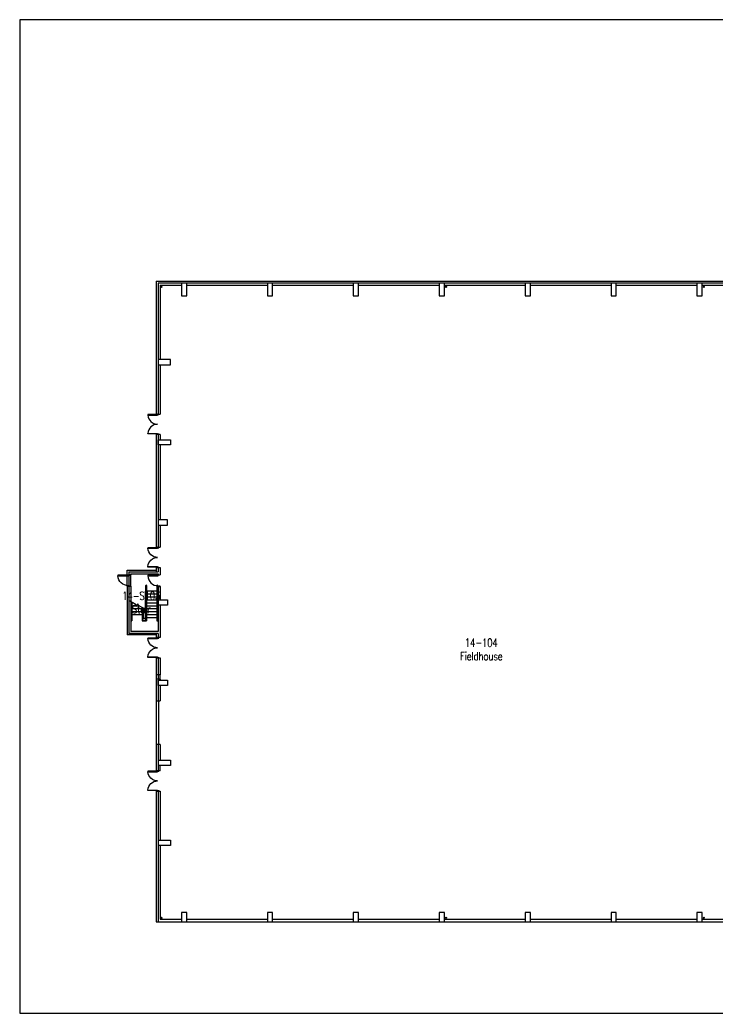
# Model space of a CAD drawing. Extents: x 11182 to 734459, y -1391328 to 152085.
# Drawn here: x 148652 to 215008, y -1378007 to -1283546 of the extents above; entities that cross this region are included whole.
import ezdxf
from ezdxf.enums import TextEntityAlignment as Align

# ---------------------------------------------------------------- set-up
doc = ezdxf.new("R2010")
doc.units = 0
doc.header["$LTSCALE"] = 500
doc.header["$MEASUREMENT"] = 0
doc.layers.get('0').update_dxf_attribs({"linetype": 'CONTINUOUS'})
doc.layers.add('0_Defpoints', color=106, linetype='CONTINUOUS', plot=False)
for name, color, linetype in [('0_room_data', 7, 'CONTINUOUS'), ('1_Wall_Exist', 251, 'CONTINUOUS'), ('3_Text', 7, 'CONTINUOUS')]:
    doc.layers.add(name, color=color, linetype=linetype)
doc.styles.add('1_200', font='simplex.shx', dxfattribs={"width": 0.75, "height": 460})

# ---------------------------------------------------------------- blocks, each defined once
blk = doc.blocks.new('LOWER$0$dr1000pl')
for points in [[(50, 0), (50, 1000), (100, 1000), (100, 0)], [(50, -140), (0, -140), (0, 0), (50, 0)], [(1050, -140), (1100, -140), (1100, 0), (1050, 0)]]:
    blk.add_lwpolyline(points, close=True)
blk.add_arc((48, -1), 1002, 0.05524, 87.00716)
blk = doc.blocks.new('room_data')
at = {"layer": '3_Text', "style": '1_200', "width": 0.75}
for tag, p in [('ROOMNUM', (0, 0)), ('ROOMUSE', (0, -575))]:
    blk.add_attdef(tag, text='', height=345, dxfattribs=at).set_placement(p, align=Align.MIDDLE_CENTER)

msp = doc.modelspace()

# ---------------------------------------------------------------- linework, layer by layer
at = {"layer": '0_Defpoints'}
msp.add_lwpolyline([(294638, -1378007), (294638, -1283546), (148652, -1283546), (148652, -1378007)], close=True, dxfattribs=at)
at = {"layer": '1_Wall_Exist'}
for p, q in [((161612, -1308402), (217722, -1308402)), ((161612, -1308402), (161612, -1321037)), ((217913, -1308593), (161803, -1308593)), ((161803, -1308593), (161803, -1321037)), ((161993, -1308783), (164033, -1308783)), ((161993, -1308783), (161993, -1315853)), ((164533, -1308783), (172208, -1308783)), ((172708, -1308783), (180383, -1308783)), ((180883, -1308783), (188558, -1308783)), ((189058, -1308783), (196733, -1308783)), ((197233, -1308783), (204908, -1308783)), ((205408, -1308783), (213083, -1308783)), ((213583, -1308783), (221258, -1308783)), ((163003, -1315853), (161803, -1315853)), ((161803, -1315853), (161803, -1316353)), ((161803, -1316353), (163003, -1316353)), ((161993, -1316353), (161992, -1321037)), ((163003, -1316353), (163003, -1315853)), ((161612, -1321037), (161993, -1321037)), ((161612, -1322969), (161612, -1333702)), ((161993, -1322969), (161612, -1322969)), ((161803, -1322969), (161803, -1333702)), ((161993, -1322969), (161993, -1323473)), ((161803, -1323973), (161803, -1323473)), ((161803, -1323473), (163003, -1323473)), ((163003, -1323973), (161803, -1323973)), ((161993, -1323973), (161993, -1331093)), ((163003, -1323473), (163003, -1323973)), ((161803, -1331093), (161803, -1331593)), ((162703, -1331093), (161803, -1331093)), ((161803, -1331593), (162703, -1331593)), ((161993, -1331593), (161993, -1333702)), ((162703, -1331593), (162703, -1331093)), ((161612, -1333702), (161993, -1333702)), ((161612, -1335634), (161993, -1335634)), ((161612, -1335634), (161612, -1336023)), ((161803, -1335634), (161803, -1336023)), ((161993, -1335634), (161993, -1336318)), ((158872, -1335882), (161612, -1335882)), ((158872, -1337413), (158872, -1335882)), ((158872, -1336313), (159203, -1336313)), ((159013, -1336023), (161803, -1336023)), ((159013, -1336023), (159013, -1337413)), ((159203, -1336213), (161803, -1336213)), ((159203, -1336213), (159203, -1336313)), ((159203, -1336313), (159203, -1336213)), ((159203, -1337413), (159203, -1336313)), ((161803, -1336213), (161803, -1336318)), ((161803, -1336318), (161993, -1336318)), ((158872, -1337413), (158872, -1342044)), ((158872, -1337413), (159203, -1337413)), ((159013, -1337413), (159013, -1341903)), ((159203, -1337413), (159203, -1341713)), ((160653, -1340663), (160653, -1337338)), ((160703, -1337338), (160703, -1340688)), ((161703, -1337338), (161703, -1340688)), ((161753, -1340688), (161753, -1337338)), ((161802, -1337418), (161993, -1337418)), ((161803, -1338713), (161802, -1337418)), ((161803, -1337413), (161803, -1341713)), ((161993, -1337418), (161993, -1338713)), ((160603, -1340476), (160603, -1337893)), ((161703, -1337893), (160703, -1337893)), ((161703, -1338173), (160703, -1338173)), ((161703, -1338453), (160703, -1338453)), ((159253, -1340688), (159253, -1338877)), ((159303, -1338903), (159303, -1340688)), ((159509, -1339013), (159303, -1339013)), ((160034, -1339293), (159303, -1339293)), ((160303, -1339437), (160303, -1340688)), ((161703, -1338733), (160703, -1338733)), ((161703, -1339013), (160703, -1339013)), ((161703, -1339293), (160703, -1339293)), ((161803, -1338713), (162703, -1338713)), ((162703, -1339213), (161803, -1339213)), ((161993, -1339213), (161993, -1342292)), ((162703, -1338713), (162703, -1339213)), ((160303, -1339573), (159303, -1339573)), ((160303, -1339853), (159303, -1339853)), ((160303, -1340133), (159303, -1340133)), ((160353, -1340663), (160353, -1339463)), ((160403, -1340476), (160403, -1339490)), ((161703, -1339573), (160703, -1339573)), ((161703, -1339853), (160703, -1339853)), ((161703, -1340133), (160703, -1340133)), ((160328, -1340713), (160678, -1340713)), ((160653, -1340663), (160353, -1340663)), ((160603, -1340476), (160403, -1340476)), ((161703, -1340413), (160703, -1340413)), ((161612, -1342044), (158872, -1342044)), ((161803, -1341903), (159013, -1341903)), ((161803, -1341713), (159203, -1341713)), ((161612, -1341903), (161612, -1342292)), ((161993, -1342292), (161612, -1342292)), ((161803, -1341903), (161803, -1342292)), ((161612, -1344224), (161993, -1344224)), ((161612, -1344224), (161612, -1348305)), ((161803, -1344224), (161803, -1345833)), ((161993, -1344224), (161993, -1345833)), ((161993, -1345833), (161612, -1345833)), ((161803, -1345833), (161803, -1346233)), ((161993, -1346233), (161993, -1345833)), ((161993, -1346233), (161612, -1346233)), ((161803, -1346233), (161803, -1348305)), ((161803, -1346833), (161803, -1346333)), ((161803, -1346333), (162703, -1346333)), ((162703, -1346833), (161803, -1346833)), ((161993, -1346233), (161993, -1346333)), ((161993, -1346833), (161993, -1348305)), ((162703, -1346333), (162703, -1346833)), ((161612, -1348305), (161993, -1348305)), ((161612, -1348305), (161612, -1354957)), ((161837, -1348305), (161837, -1352470)), ((162004, -1352470, 0), (161612, -1352470, 0)), ((161803, -1352470), (161803, -1354957)), ((161993, -1352470), (161993, -1353953)), ((161803, -1353953), (163003, -1353953)), ((163003, -1354453), (161803, -1354453)), ((161993, -1354957), (161993, -1354453)), ((163003, -1353953), (163003, -1354453)), ((161993, -1354957), (161612, -1354957)), ((161612, -1356889), (161612, -1369333)), ((161612, -1356889), (161993, -1356889)), ((161803, -1356889), (161803, -1369333)), ((161993, -1356889), (161993, -1361573)), ((161993, -1362073), (161993, -1369083)), ((161612, -1369333), (221758, -1369333)), ((161993, -1369083), (164033, -1369083)), ((164533, -1369083), (172208, -1369083)), ((172708, -1369083), (180383, -1369083)), ((180883, -1369083), (188558, -1369083)), ((189058, -1369083), (196733, -1369083)), ((197233, -1369083), (204908, -1369083)), ((205408, -1369083), (213083, -1369083)), ((213583, -1369083), (216455, -1369083))]:
    msp.add_line(p, q, dxfattribs=at)
for points in [[(164033, -1308593), (164033, -1309793), (164533, -1309793), (164533, -1308593)], [(172208, -1308593), (172208, -1309793), (172708, -1309793), (172708, -1308593)], [(180383, -1308593), (180383, -1309793), (180883, -1309793), (180883, -1308593)], [(188558, -1308593), (188558, -1309793), (189058, -1309793), (189058, -1308593)], [(196733, -1308593), (196733, -1309793), (197233, -1309793), (197233, -1308593)], [(204908, -1308593), (204908, -1309793), (205408, -1309793), (205408, -1308593)], [(213083, -1308593), (213083, -1309793), (213583, -1309793), (213583, -1308593)], [(161960, -1336368), (160820, -1336368), (160820, -1336418), (161820, -1336418), (161820, -1336318)], [(161960, -1336368), (161960, -1336318)], [(161820, -1337418), (161820, -1337368), (161960, -1337368), (161960, -1337418)], [(161803, -1361573), (163003, -1361573), (163003, -1362073), (161803, -1362073)], [(164533, -1369333), (164533, -1368433), (164033, -1368433), (164033, -1369333)], [(172708, -1369333), (172708, -1368433), (172208, -1368433), (172208, -1369333)], [(180883, -1369333), (180883, -1368433), (180383, -1368433), (180383, -1369333)], [(189058, -1369333), (189058, -1368433), (188558, -1368433), (188558, -1369333)], [(197233, -1369333), (197233, -1368433), (196733, -1368433), (196733, -1369333)], [(205408, -1369333), (205408, -1368433), (204908, -1368433), (204908, -1369333)], [(213583, -1369333), (213583, -1368433), (213083, -1368433), (213083, -1369333)]]:
    msp.add_lwpolyline(points, dxfattribs=at)
for points in [[(160846, -1321139), (161761, -1321139), (161761, -1321088), (160846, -1321088)], [(161875, -1321088), (161875, -1321037), (161761, -1321037), (161761, -1321088)], [(160846, -1322868), (161761, -1322868), (161761, -1322918), (160846, -1322918)], [(161875, -1322918), (161875, -1322969), (161761, -1322969), (161761, -1322918)], [(160846, -1333803), (161761, -1333803), (161761, -1333753), (160846, -1333753)], [(161875, -1333753), (161875, -1333702), (161761, -1333702), (161761, -1333753)], [(160846, -1335532), (161761, -1335532), (161761, -1335583), (160846, -1335583)], [(161875, -1335583), (161875, -1335634), (161761, -1335634), (161761, -1335583)], [(161875, -1342343), (161875, -1342292), (161761, -1342292), (161761, -1342343)], [(160846, -1342393), (161761, -1342393), (161761, -1342343), (160846, -1342343)], [(160846, -1344122), (161761, -1344122), (161761, -1344173), (160846, -1344173)], [(161875, -1344173), (161875, -1344224), (161761, -1344224), (161761, -1344173)], [(160846, -1355059), (161761, -1355059), (161761, -1355008), (160846, -1355008)], [(161875, -1355008), (161875, -1354957), (161761, -1354957), (161761, -1355008)], [(160846, -1356788), (161761, -1356788), (161761, -1356839), (160846, -1356839)], [(161875, -1356839), (161875, -1356889), (161761, -1356889), (161761, -1356839)]]:
    msp.add_lwpolyline(points, close=True, dxfattribs=at)
at = {"layer": '1_Wall_Exist', "flags": 128}
msp.add_lwpolyline([(160512, -1339548), (159929, -1339237), (159886, -1339097), (159714, -1339240), (159671, -1339100), (159023, -1338754)], dxfattribs=at)
at = {"layer": '1_Wall_Exist'}
for centre in [(162143, -1308933), (189208, -1308933), (213733, -1308933), (162143, -1368933), (189208, -1368933), (213733, -1368933)]:
    msp.add_circle(centre, 50, dxfattribs=at)
for centre, radius, start, end in [((161821, -1336366), 1002, 182.99284, 269.94476), ((160678, -1337338), 25, 0, 180), ((161728, -1337338), 25, 0, 180), ((159278, -1340688), 25, 180, 0), ((160328, -1340688), 25, 180, 270), ((160678, -1340688), 25, 270, 0), ((161728, -1340688), 25, 180, 0)]:
    msp.add_arc(centre, radius, start, end, dxfattribs=at)
for centre, major_axis, start_param, end_param in [((161762, -1321085), (-2, 918), 1.627119, 3.138384), ((161762, -1322921), (2, 918), 0.003162, 1.514427)]:
    msp.add_ellipse(centre, major_axis=major_axis, ratio=1, start_param=start_param, end_param=end_param, dxfattribs=at)
at = {"layer": '1_Wall_Exist', "extrusion": (0, 0, -1)}
for centre, major_axis, start_param, end_param in [((161762, -1333750), (2, -918), 0.003162, 1.514427), ((161762, -1335586), (-2, -918), 1.627119, 3.138384), ((161762, -1342340), (2, -918), 0.003162, 1.514427), ((161762, -1344176), (-2, -918), 1.627119, 3.138384), ((161762, -1355006), (2, -918), 0.003162, 1.514427), ((161762, -1356841), (-2, -918), 1.627119, 3.138384)]:
    msp.add_ellipse(centre, major_axis=major_axis, ratio=1, start_param=start_param, end_param=end_param, dxfattribs=at)

# ---------------------------------------------------------------- block references
at = {"layer": '0_room_data', "xscale": 2.232748802166406, "yscale": 2.232748802166406, "zscale": 2.232748802166406}
for p, values in [((160209, -1338316), {'ROOMNUM': '14-S103', 'ROOMUSE': 'Stair'}), ((192564, -1342777), {'ROOMNUM': '14-104', 'ROOMUSE': 'Fieldhouse'})]:
    msp.add_blockref('room_data', p, dxfattribs=at).add_auto_attribs(values)
at = {"layer": '1_Wall_Exist', "xscale": -1, "rotation": 90}
msp.add_blockref('LOWER$0$dr1000pl', (158983, -1336313), dxfattribs=at)

doc.saveas('drawing.dxf')
